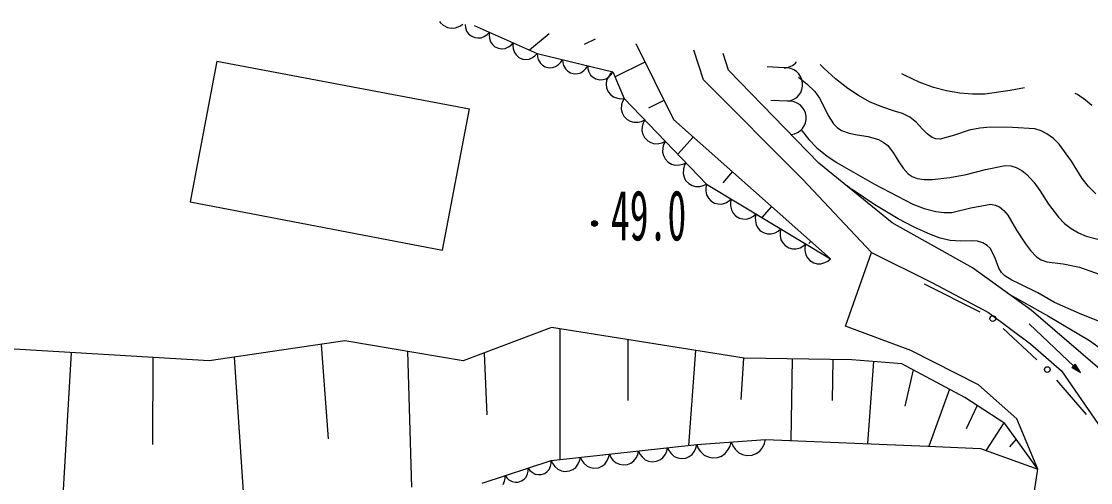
# Model space of a CAD drawing. Units: millimetres, scale not verified. Extents: x 40000 to 680000, y 20000 to 380000.
# Drawn here: x 112620 to 140634, y 292639 to 304724 of the extents above; entities that cross this region are included whole.
import ezdxf
from ezdxf.enums import TextEntityAlignment as Align

# ---------------------------------------------------------------- set-up
doc = ezdxf.new("R2010")
doc.units = ezdxf.units.MM
doc.header["$LTSCALE"] = 1000
doc.layers.add('M-BGD', color=7, linetype='Continuous', lineweight=25)
doc.styles.add('ＭＳ ゴシック', font='')
doc.styles.get('ＭＳ ゴシック').set_extended_font_data('MS Gothic')

msp = doc.modelspace()

# ---------------------------------------------------------------- linework, layer by layer
at = {"layer": 'M-BGD'}
for p, q in [((123574, 304724), (123596, 304693)), ((123596, 304693), (123670, 304622)), ((123670, 304622), (123786, 304565)), ((123786, 304565), (123887, 304550)), ((123887, 304550), (123991, 304555)), ((123991, 304555), (124104, 304601)), ((124104, 304601), (124183, 304653)), ((124246, 304642), (124256, 304564)), ((124256, 304564), (124286, 304467)), ((124487, 304620), (126134, 303881)), ((124286, 304467), (124338, 304399)), ((124338, 304399), (124401, 304342)), ((124401, 304342), (124498, 304299)), ((124498, 304299), (124582, 304289)), ((124582, 304289), (124668, 304296)), ((124668, 304296), (124760, 304338)), ((124760, 304338), (124824, 304382)), ((124824, 304382), (124881, 304443)), ((124881, 304443), (124872, 304361)), ((124872, 304361), (124882, 304283)), ((124882, 304283), (124912, 304186)), ((126446, 304398), (125935, 303970)), ((127654, 304261), (127368, 304119)), ((124912, 304186), (124964, 304118)), ((124964, 304118), (125028, 304061)), ((125028, 304061), (125125, 304018)), ((125125, 304018), (125209, 304008)), ((125209, 304008), (125295, 304015)), ((125295, 304015), (125387, 304056)), ((125387, 304056), (125450, 304101)), ((125450, 304101), (125507, 304162)), ((125507, 304162), (125499, 304080)), ((125499, 304080), (125509, 304002)), ((125509, 304002), (125539, 303905)), ((128716, 304141), (129704, 302149)), ((130493, 303190), (130236, 303969)), ((117743, 303685), (117045, 299995)), ((117743, 303685), (124362, 302434)), ((125539, 303905), (125591, 303837)), ((125591, 303837), (125654, 303780)), ((125654, 303780), (125751, 303737)), ((125751, 303737), (125835, 303727)), ((125835, 303727), (125921, 303734)), ((125921, 303734), (126013, 303775)), ((126013, 303775), (126076, 303820)), ((126076, 303820), (126134, 303881)), ((126134, 303881), (128119, 303403)), ((126134, 303881), (126140, 303799)), ((126140, 303799), (126164, 303725)), ((126164, 303725), (126211, 303637)), ((126751, 303652), (126796, 303722)), ((126796, 303722), (126802, 303639)), ((131149, 303444), (131005, 303881)), ((126211, 303637), (126275, 303579)), ((126275, 303579), (126346, 303536)), ((126346, 303536), (126449, 303511)), ((126449, 303511), (126533, 303517)), ((126533, 303517), (126615, 303539)), ((126615, 303539), (126697, 303597)), ((126697, 303597), (126751, 303652)), ((126802, 303639), (126826, 303565)), ((126826, 303565), (126873, 303477)), ((126873, 303477), (126936, 303420)), ((126936, 303420), (127008, 303376)), ((127277, 303380), (127359, 303437)), ((127359, 303437), (127413, 303492)), ((127413, 303492), (127457, 303562)), ((127457, 303562), (127464, 303480)), ((127464, 303480), (127488, 303406)), ((127488, 303406), (127535, 303318)), ((128119, 303403), (128050, 303343)), ((128074, 303333), (128119, 303403)), ((128119, 303403), (128414, 302704)), ((128956, 303656), (128176, 303268)), ((133517, 301010), (131149, 303444)), ((132602, 303505), (132160, 303529)), ((133645, 303496), (133551, 303593)), ((133950, 303216), (133645, 303496)), ((127008, 303376), (127111, 303352)), ((127111, 303352), (127195, 303358)), ((127195, 303358), (127277, 303380)), ((127535, 303318), (127598, 303260)), ((127598, 303260), (127670, 303217)), ((127670, 303217), (127773, 303192)), ((127773, 303192), (127856, 303198)), ((127856, 303198), (127939, 303220)), ((127939, 303220), (128021, 303278)), ((127951, 303171), (127942, 303077)), ((127999, 303272), (127951, 303171)), ((128050, 303343), (127999, 303272)), ((128021, 303278), (128074, 303333)), ((133087, 300592), (130493, 303190)), ((132979, 303264), (133203, 303087)), ((134269, 302963), (133950, 303216)), ((135779, 303302), (135687, 303351)), ((136145, 303134), (135779, 303302)), ((136521, 302995), (136145, 303134)), ((127942, 303077), (127950, 302984)), ((127950, 302984), (127996, 302876)), ((127996, 302876), (128057, 302805)), ((133203, 303087), (133405, 302889)), ((133405, 302889), (133531, 302711)), ((134550, 302778), (134269, 302963)), ((136862, 302904), (136521, 302995)), ((137209, 302844), (136862, 302904)), ((137537, 302816), (137209, 302844)), ((138525, 302914), (137864, 302819)), ((138906, 302986), (138525, 302914)), ((140287, 302805), (140225, 302837)), ((128057, 302805), (128131, 302745)), ((128131, 302745), (128237, 302710)), ((128237, 302710), (128322, 302698)), ((128322, 302698), (128414, 302704)), ((128369, 302621), (128347, 302535)), ((128414, 302704), (128369, 302621)), ((128414, 302704), (130571, 300462)), ((129455, 302651), (129053, 302452)), ((132697, 302631), (132256, 302654)), ((133531, 302711), (133638, 302508)), ((134844, 302620), (134550, 302778)), ((135166, 302482), (134844, 302620)), ((137864, 302819), (137537, 302816)), ((140501, 302658), (140287, 302805)), ((140669, 302523), (140501, 302658)), ((123656, 298728), (124362, 302434)), ((128347, 302535), (128338, 302421)), ((128338, 302421), (128364, 302327)), ((128364, 302327), (128406, 302241)), ((133638, 302508), (133758, 302260)), ((135496, 302373), (135166, 302482)), ((135706, 302308), (135496, 302373)), ((135899, 302217), (135706, 302308)), ((128406, 302241), (128490, 302154)), ((128490, 302154), (128574, 302108)), ((128574, 302108), (128667, 302079)), ((128667, 302079), (128781, 302084)), ((128781, 302084), (128867, 302104)), ((128867, 302104), (128953, 302144)), ((128909, 302061), (128886, 301974)), ((128953, 302144), (128909, 302061)), ((129704, 302149), (133818, 298504)), ((133758, 302260), (133900, 302036)), ((133900, 302036), (133994, 301940)), ((136068, 302075), (135899, 302217)), ((136222, 301906), (136068, 302075)), ((128886, 301974), (128877, 301860)), ((128877, 301860), (128903, 301766)), ((128903, 301766), (128945, 301680)), ((133052, 301883), (133248, 301632)), ((133994, 301940), (134111, 301865)), ((134111, 301865), (134304, 301796)), ((134304, 301796), (134517, 301753)), ((134517, 301753), (134805, 301706)), ((134805, 301706), (135075, 301630)), ((136348, 301774), (136222, 301906)), ((136479, 301680), (136348, 301774)), ((137065, 301739), (136692, 301639)), ((137450, 301875), (137065, 301739)), ((137733, 301928), (137450, 301875)), ((138008, 301950), (137733, 301928)), ((138590, 301944), (138008, 301950)), ((139176, 301908), (138590, 301944)), ((139339, 301859), (139176, 301908)), ((139491, 301782), (139339, 301859)), ((139658, 301656), (139491, 301782)), ((128945, 301680), (129029, 301593)), ((129029, 301593), (129113, 301548)), ((129113, 301548), (129206, 301518)), ((129206, 301518), (129321, 301523)), ((129321, 301523), (129406, 301543)), ((129406, 301543), (129492, 301583)), ((129448, 301500), (129426, 301414)), ((129492, 301583), (129448, 301500)), ((130219, 301693), (129819, 301243)), ((133248, 301632), (133467, 301402)), ((135075, 301630), (135203, 301563)), ((135203, 301563), (135317, 301469)), ((135317, 301469), (135473, 301272)), ((136581, 301645), (136479, 301680)), ((136692, 301639), (136581, 301645)), ((139809, 301504), (139658, 301656)), ((140130, 301058), (139809, 301504)), ((129426, 301414), (129417, 301300)), ((129417, 301300), (129442, 301206)), ((129442, 301206), (129485, 301120)), ((133467, 301402), (133720, 301198)), ((133720, 301198), (133994, 301016)), ((135473, 301272), (135611, 301048)), ((129485, 301120), (129568, 301033)), ((129568, 301033), (129653, 300987)), ((129653, 300987), (129746, 300958)), ((129746, 300958), (129860, 300962)), ((129860, 300962), (129946, 300983)), ((129946, 300983), (130032, 301022)), ((129988, 300939), (129965, 300853)), ((130032, 301022), (129988, 300939)), ((135432, 299450), (133517, 301010)), ((133994, 301016), (134976, 300463)), ((135611, 301048), (135720, 300878)), ((135720, 300878), (135850, 300731)), ((137876, 300842), (138396, 300947)), ((138396, 300947), (138545, 300938)), ((138545, 300938), (138686, 300898)), ((138686, 300898), (138828, 300821)), ((140416, 300609), (140130, 301058)), ((129965, 300853), (129956, 300739)), ((129956, 300739), (129982, 300645)), ((129982, 300645), (130024, 300559)), ((131247, 300782), (130995, 300497)), ((133087, 300592), (134896, 298671)), ((135850, 300731), (135962, 300658)), ((135962, 300658), (136090, 300611)), ((136090, 300611), (136277, 300582)), ((136481, 300581), (136947, 300633)), ((136947, 300633), (137377, 300710)), ((137377, 300710), (137876, 300842)), ((138828, 300821), (138959, 300715)), ((138959, 300715), (139144, 300510)), ((140579, 300399), (140416, 300609)), ((130024, 300559), (130108, 300472)), ((130108, 300472), (130192, 300426)), ((130192, 300426), (130285, 300397)), ((130285, 300397), (130399, 300402)), ((130399, 300402), (130485, 300422)), ((130485, 300422), (130571, 300462)), ((130571, 300462), (130550, 300372)), ((130550, 300372), (130551, 300285)), ((130571, 300462), (133818, 298504)), ((134328, 300358), (134262, 300403)), ((134390, 300316), (134328, 300358)), ((134983, 299920), (134390, 300316)), ((134976, 300463), (135974, 299935)), ((136277, 300582), (136481, 300581)), ((139144, 300510), (139300, 300293)), ((140770, 300204), (140579, 300399)), ((130551, 300285), (130571, 300176)), ((130571, 300176), (130619, 300094)), ((130619, 300094), (130681, 300023)), ((131149, 300011), (131220, 300070)), ((131220, 300070), (131200, 299981)), ((139300, 300293), (139531, 299936)), ((117045, 299995), (123656, 298728)), ((130681, 300023), (130782, 299963)), ((130782, 299963), (130873, 299941)), ((130873, 299941), (130968, 299937)), ((130968, 299937), (131074, 299970)), ((131074, 299970), (131149, 300011)), ((131200, 299981), (131201, 299894)), ((131201, 299894), (131221, 299784)), ((131221, 299784), (131269, 299702)), ((132275, 299871), (132023, 299586)), ((135592, 299549), (134983, 299920)), ((135974, 299935), (136271, 299825)), ((136271, 299825), (136581, 299743)), ((136997, 299719), (137494, 299838)), ((137494, 299838), (138017, 299931)), ((138017, 299931), (138136, 299912)), ((138136, 299912), (138247, 299863)), ((138247, 299863), (138363, 299768)), ((138363, 299768), (138464, 299645)), ((139531, 299936), (139789, 299595)), ((131269, 299702), (131330, 299632)), ((131330, 299632), (131431, 299571)), ((131431, 299571), (131522, 299549)), ((131522, 299549), (131617, 299545)), ((131617, 299545), (131723, 299579)), ((131723, 299579), (131799, 299619)), ((131799, 299619), (131870, 299678)), ((131870, 299678), (131849, 299589)), ((131849, 299589), (131850, 299502)), ((131850, 299502), (131870, 299393)), ((136008, 299328), (135592, 299549)), ((136581, 299743), (136789, 299716)), ((136789, 299716), (136997, 299719)), ((138464, 299645), (138689, 299251)), ((139789, 299595), (139949, 299431)), ((131870, 299393), (131918, 299311)), ((131918, 299311), (131980, 299240)), ((131980, 299240), (132080, 299180)), ((132266, 299154), (132373, 299187)), ((132373, 299187), (132448, 299228)), ((132448, 299228), (132519, 299287)), ((132519, 299287), (132499, 299197)), ((132499, 299197), (132499, 299111)), ((137541, 298266), (135432, 299450)), ((136437, 299136), (136008, 299328)), ((138689, 299251), (138924, 298897)), ((139949, 299431), (140126, 299293)), ((140126, 299293), (140315, 299182)), ((132080, 299180), (132171, 299158)), ((132171, 299158), (132266, 299154)), ((132499, 299111), (132520, 299001)), ((132520, 299001), (132568, 298919)), ((132568, 298919), (132629, 298849)), ((133304, 298959), (133253, 298902)), ((136694, 299043), (136437, 299136)), ((136952, 298981), (136694, 299043)), ((137235, 298964), (136952, 298981)), ((137519, 298977), (137235, 298964)), ((137667, 298963), (137519, 298977)), ((137814, 298918), (137667, 298963)), ((137924, 298855), (137814, 298918)), ((140315, 299182), (140521, 299097)), ((140521, 299097), (140823, 299014)), ((132629, 298849), (132730, 298788)), ((132730, 298788), (132821, 298766)), ((132821, 298766), (132916, 298762)), ((132916, 298762), (133022, 298795)), ((133022, 298795), (133098, 298836)), ((133098, 298836), (133169, 298895)), ((133169, 298895), (133148, 298806)), ((133148, 298806), (133149, 298719)), ((133149, 298719), (133169, 298610)), ((134208, 296738), (134896, 298671)), ((134896, 298671), (136473, 297880)), ((138014, 298770), (137924, 298855)), ((138136, 298520), (138014, 298770)), ((138924, 298897), (139057, 298717)), ((139057, 298717), (139214, 298556)), ((133169, 298610), (133217, 298527)), ((133217, 298527), (133279, 298457)), ((133279, 298457), (133379, 298396)), ((133379, 298396), (133470, 298375)), ((133470, 298375), (133565, 298371)), ((133565, 298371), (133671, 298404)), ((133671, 298404), (133747, 298445)), ((133747, 298445), (133818, 298504)), ((138229, 298258), (138136, 298520)), ((139214, 298556), (139341, 298475)), ((139341, 298475), (139486, 298420)), ((139486, 298420), (139916, 298369)), ((139916, 298369), (140343, 298288)), ((139076, 297154), (137541, 298266)), ((138297, 298147), (138229, 298258)), ((138388, 298055), (138297, 298147)), ((140343, 298288), (141130, 298001)), ((137736, 297105), (136281, 297842)), ((136473, 297880), (137960, 297092)), ((138570, 297941), (138388, 298055)), ((138775, 297849), (138570, 297941)), ((139247, 297610), (138775, 297849)), ((138443, 297613), (139531, 297003)), ((139685, 297356), (139247, 297610)), ((140342, 297066), (139685, 297356)), ((137960, 297092), (139056, 296272)), ((141001, 295509), (139076, 297154)), ((139531, 297003), (140609, 296365)), ((141015, 296802), (140342, 297066)), ((126509, 296699), (124197, 295828)), ((131560, 295900), (126509, 296699)), ((126725, 296665), (126729, 293242)), ((135925, 296100), (134208, 296738)), ((139226, 295858), (138345, 296680)), ((139028, 296801), (140365, 295525)), ((128505, 296384), (128511, 294788)), ((117540, 295830), (111410, 296192)), ((121095, 296353), (117540, 295830)), ((120471, 296261), (120657, 293782)), ((124197, 295828), (121095, 296353)), ((139056, 296272), (139872, 295570)), ((140609, 296365), (140944, 296116)), ((113927, 296043), (113675, 291767)), ((116065, 295917), (116059, 293638)), ((118198, 295927), (118504, 291361)), ((122739, 296075), (122841, 292522)), ((124746, 296035), (124819, 294413)), ((130284, 296102), (130096, 293613)), ((131540, 295903), (131471, 294815)), ((134375, 295854), (131560, 295900)), ((132811, 295880), (132777, 293740)), ((133881, 295862), (133864, 294793)), ((135685, 295755), (134375, 295854)), ((137699, 295202), (135925, 296100)), ((134950, 295811), (134787, 293660)), ((137342, 294872), (135685, 295755)), ((135986, 295595), (135764, 294642)), ((139872, 295570), (140919, 294044)), ((140227, 295743), (140141, 295652)), ((140141, 295652), (140365, 295525)), ((140152, 295655), (140225, 295731)), ((140346, 295542), (140152, 295655)), ((140165, 295655), (140226, 295718)), ((140328, 295560), (140165, 295655)), ((140178, 295655), (140226, 295705)), ((140310, 295577), (140178, 295655)), ((140192, 295656), (140226, 295692)), ((140291, 295595), (140192, 295656)), ((140205, 295656), (140226, 295678)), ((140273, 295612), (140205, 295656)), ((140218, 295656), (140227, 295665)), ((140255, 295630), (140218, 295656)), ((140222, 295661), (140255, 295630)), ((140225, 295731), (140346, 295543)), ((140226, 295718), (140328, 295560)), ((140226, 295705), (140310, 295577)), ((140226, 295692), (140291, 295595)), ((140226, 295678), (140273, 295612)), ((140365, 295525), (140227, 295743)), ((140227, 295665), (140255, 295630)), ((140529, 294421), (139747, 295319)), ((136938, 295088), (136394, 293596)), ((138698, 294307), (137699, 295202)), ((138384, 294191), (137342, 294872)), ((137661, 294663), (137376, 294051)), ((138364, 294204), (137894, 293485)), ((139249, 292995), (138384, 294191)), ((139249, 292995), (138698, 294307)), ((126503, 293217), (130313, 293637)), ((130292, 293546), (130313, 293637)), ((130313, 293637), (132120, 293766)), ((130313, 293637), (130354, 293536)), ((131142, 293503), (131188, 293595)), ((131188, 293595), (131217, 293702)), ((131217, 293702), (131258, 293600)), ((131258, 293600), (131318, 293516)), ((132046, 293568), (132092, 293660)), ((132092, 293660), (132120, 293766)), ((132120, 293766), (136371, 293597)), ((136371, 293597), (137750, 293537)), ((138684, 293776), (138509, 293577)), ((128006, 293294), (128027, 293385)), ((128027, 293385), (128065, 293301)), ((128733, 293299), (128768, 293378)), ((128768, 293378), (128789, 293469)), ((128789, 293469), (128827, 293385)), ((128827, 293385), (128881, 293315)), ((128881, 293315), (128965, 293240)), ((129429, 293291), (129494, 293383)), ((129494, 293383), (129530, 293462)), ((129530, 293462), (129551, 293553)), ((129551, 293553), (129589, 293469)), ((129589, 293469), (129643, 293399)), ((129643, 293399), (129726, 293324)), ((129726, 293324), (129815, 293287)), ((130026, 293282), (130112, 293320)), ((130112, 293320), (130191, 293375)), ((130191, 293375), (130256, 293467)), ((130256, 293467), (130292, 293546)), ((130354, 293536), (130415, 293451)), ((130415, 293451), (130510, 293358)), ((130510, 293358), (130613, 293311)), ((130613, 293311), (130722, 293285)), ((130862, 293295), (130966, 293336)), ((130966, 293336), (131061, 293398)), ((131061, 293398), (131142, 293503)), ((131318, 293516), (131414, 293423)), ((131414, 293423), (131517, 293376)), ((131517, 293376), (131626, 293349)), ((131626, 293349), (131766, 293359)), ((131766, 293359), (131869, 293401)), ((131869, 293401), (131965, 293462)), ((131965, 293462), (132046, 293568)), ((137750, 293537), (139249, 292995)), ((124689, 292626), (126503, 293217)), ((126449, 292984), (126486, 293069)), ((126486, 293069), (126502, 293140)), ((126502, 293140), (126503, 293217)), ((126503, 293217), (126542, 293133)), ((126542, 293133), (126595, 293063)), ((126595, 293063), (126679, 292988)), ((127065, 292984), (127144, 293039)), ((127144, 293039), (127209, 293131)), ((127209, 293131), (127244, 293210)), ((127244, 293210), (127265, 293301)), ((127265, 293301), (127303, 293217)), ((127303, 293217), (127357, 293147)), ((127357, 293147), (127441, 293072)), ((127441, 293072), (127530, 293035)), ((127530, 293035), (127622, 293017)), ((127622, 293017), (127740, 293030)), ((127740, 293030), (127827, 293068)), ((127827, 293068), (127906, 293123)), ((127906, 293123), (127971, 293215)), ((127971, 293215), (128006, 293294)), ((128065, 293301), (128119, 293231)), ((128119, 293231), (128203, 293156)), ((128203, 293156), (128292, 293119)), ((128292, 293119), (128384, 293101)), ((128384, 293101), (128502, 293114)), ((128502, 293114), (128589, 293152)), ((128589, 293152), (128667, 293207)), ((128667, 293207), (128733, 293299)), ((128965, 293240), (129053, 293203)), ((129053, 293203), (129146, 293185)), ((129146, 293185), (129264, 293198)), ((129264, 293198), (129351, 293236)), ((129351, 293236), (129429, 293291)), ((129815, 293287), (129908, 293269)), ((129908, 293269), (130026, 293282)), ((130722, 293285), (130862, 293295)), ((125277, 292675), (125292, 292745)), ((125292, 292745), (125294, 292823)), ((125294, 292823), (125339, 292761)), ((125339, 292761), (125395, 292714)), ((125789, 292729), (125844, 292786)), ((125844, 292786), (125881, 292872)), ((125881, 292872), (125897, 292943)), ((125897, 292943), (125899, 293020)), ((125899, 293020), (125944, 292958)), ((125944, 292958), (125999, 292911)), ((125999, 292911), (126080, 292863)), ((126080, 292863), (126158, 292849)), ((126158, 292849), (126237, 292849)), ((126237, 292849), (126331, 292880)), ((126331, 292880), (126394, 292926)), ((126394, 292926), (126449, 292984)), ((126679, 292988), (126768, 292951)), ((126768, 292951), (126860, 292933)), ((126860, 292933), (126979, 292946)), ((126979, 292946), (127065, 292984)), ((139137, 292251), (139249, 292995)), ((125239, 292589), (125277, 292675)), ((125395, 292714), (125475, 292666)), ((125475, 292666), (125554, 292652)), ((125554, 292652), (125632, 292652)), ((125632, 292652), (125726, 292683)), ((125726, 292683), (125789, 292729))]:
    msp.add_line(p, q, dxfattribs=at)
for centre, radius in [((127637, 299428), 75), ((127637, 299428), 65.6), ((127637, 299428), 56.2), ((127637, 299428), 46.9), ((127637, 299428), 37.5), ((127637, 299428), 28.1), ((127637, 299427), 18.7), ((127637, 299428), 9.4), ((138070, 296936), 75), ((139500, 295602), 75)]:
    msp.add_circle(centre, radius, dxfattribs=at)
for centre, radius, start, end in [((132598, 303931), 426, 270.5241, 321.1044), ((132649, 303068), 440, 276.1543, 96.1543), ((132744, 302194), 440, 276.1543, 96.1543)]:
    msp.add_arc(centre, radius, start, end, dxfattribs=at)

# ---------------------------------------------------------------- texts
at = {"layer": 'M-BGD', "style": 'ＭＳ ゴシック', "width": 0.55}
msp.add_text('49.0', height=1320, dxfattribs=at).set_placement((128065, 298588), align=Align.BOTTOM_LEFT)

doc.saveas('drawing.dxf')
